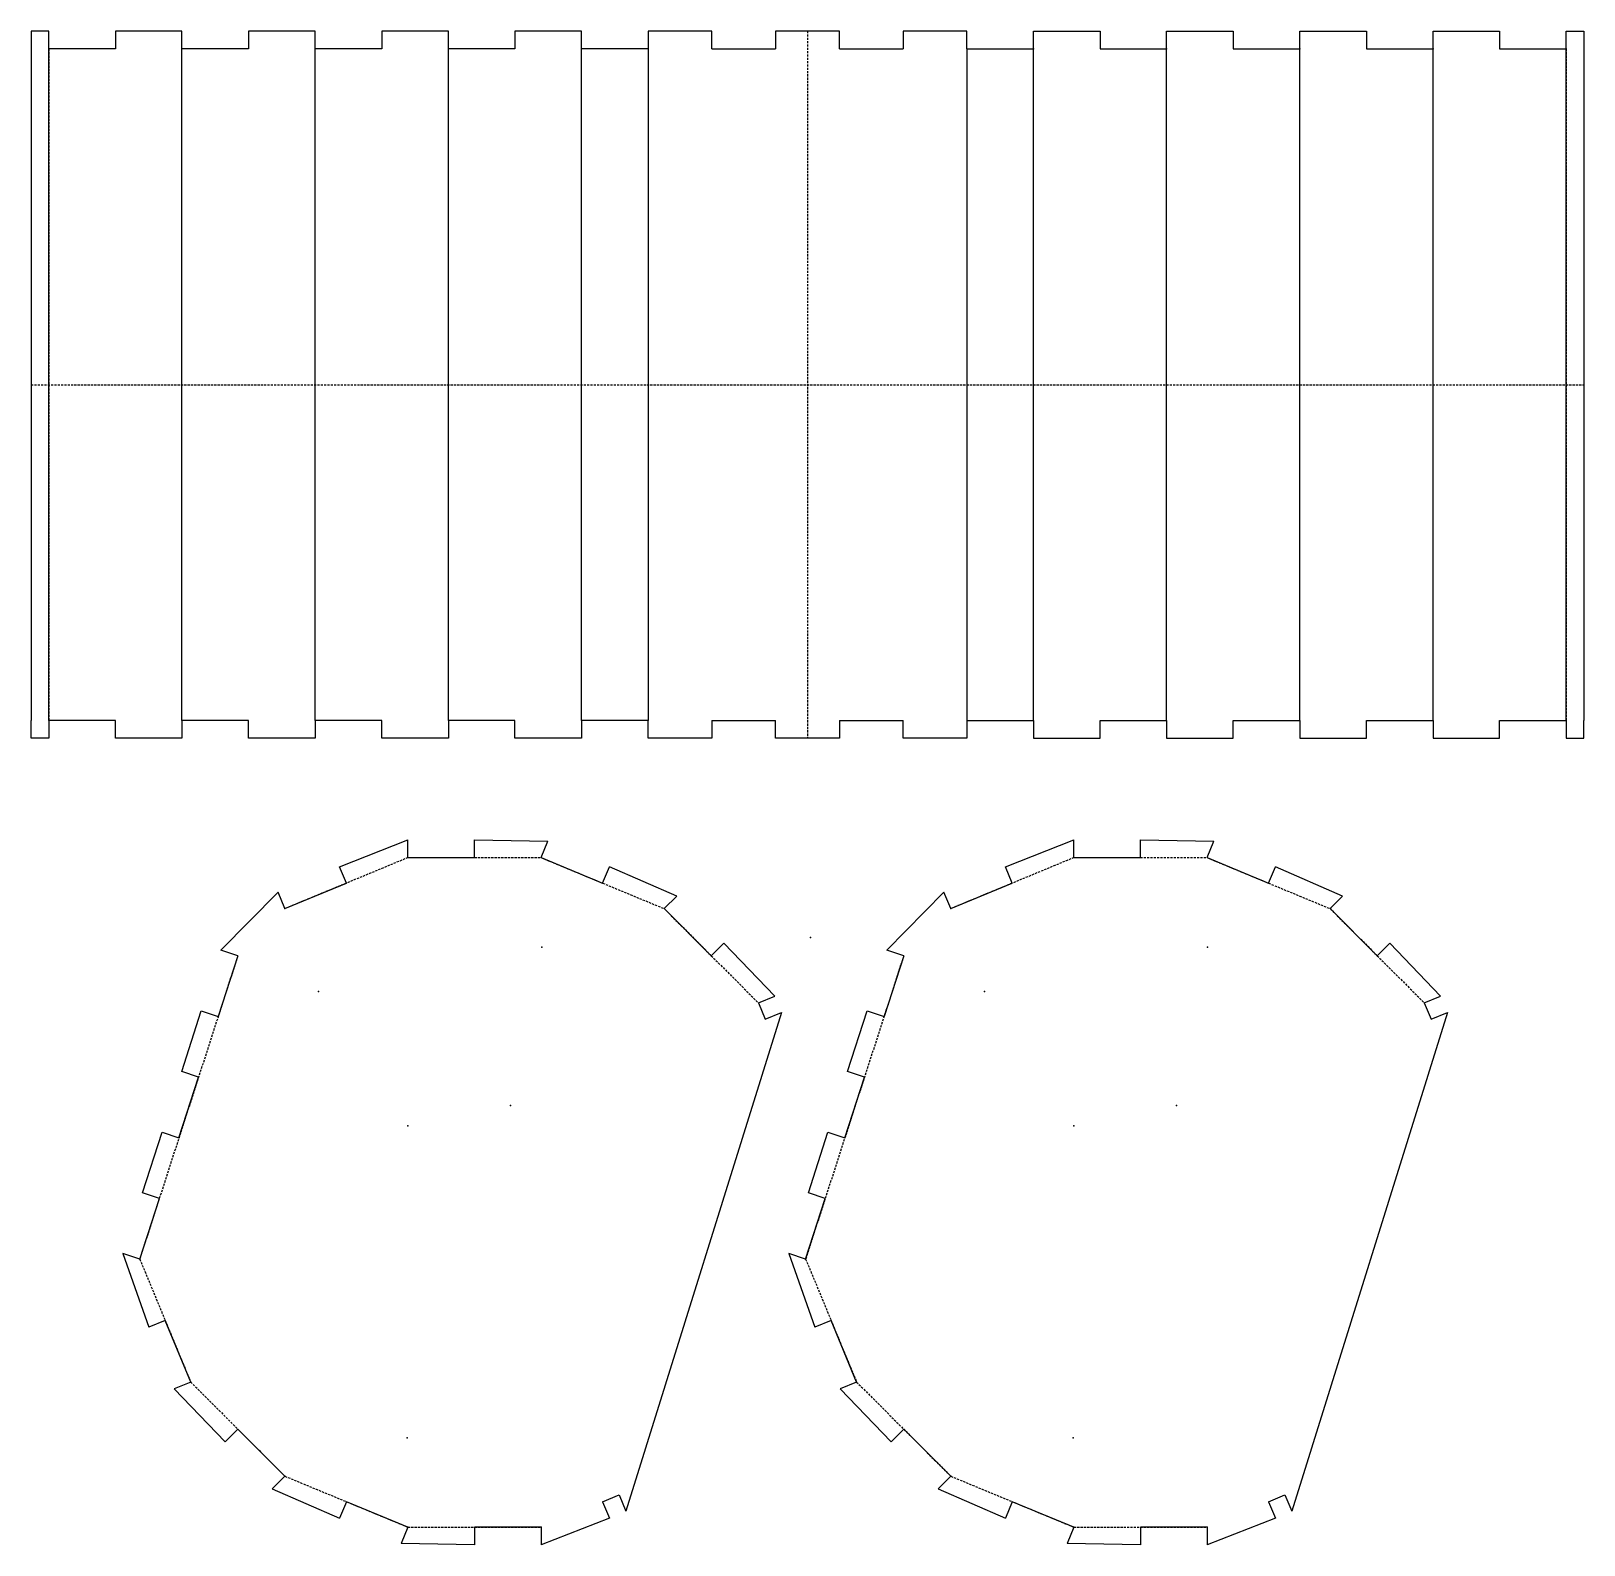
# Model space of a CAD drawing. Header units: millimetres. Extents: x -26 to 324, y -137 to 204.
import ezdxf

# ---------------------------------------------------------------- set-up
doc = ezdxf.new("R2010")
doc.units = ezdxf.units.MM
doc.linetypes.add('DASHED', pattern=[0.75, 0.5, -0.25])
doc.layers.get('0').update_dxf_attribs({"linetype": 'CONTINUOUS'})

msp = doc.modelspace()

# ---------------------------------------------------------------- linework, layer by layer
for p, q in [((-25.56, 204.23), (-25.56, 200.23)), ((-21.56, 204.23), (-25.56, 204.23)), ((-21.56, 200.23), (-21.56, 204.23)), ((8.44, 204.23), (-6.56, 204.23)), ((-6.56, 204.23), (-6.56, 200.23)), ((8.44, 200.23), (8.44, 204.23)), ((38.44, 204.23), (23.44, 204.23)), ((23.44, 204.23), (23.44, 200.23)), ((38.44, 200.23), (38.44, 204.23)), ((68.44, 204.23), (53.44, 204.23)), ((53.44, 204.23), (53.44, 200.23)), ((68.44, 200.23), (68.44, 204.23)), ((83.44, 204.23), (83.44, 200.23)), ((98.44, 204.23), (83.44, 204.23)), ((98.44, 200.23), (98.44, 204.23)), ((127.8, 204.23), (113.44, 204.23)), ((113.44, 204.23), (113.44, 200.23)), ((127.8, 200.23), (127.8, 204.23)), ((142.16, 204.23), (142.16, 200.23)), ((156.53, 204.23), (142.16, 204.23)), ((156.53, 200.23), (156.53, 204.23)), ((185.25, 204.23), (170.89, 204.23)), ((170.89, 204.23), (170.89, 200.23)), ((185.25, 200.23), (185.25, 204.23)), ((200.25, 204.23), (215.25, 204.23)), ((200.25, 200.23), (200.25, 204.23)), ((215.25, 204.23), (215.25, 200.23)), ((230.25, 204.23), (245.25, 204.23)), ((230.25, 200.23), (230.25, 204.23)), ((245.25, 204.23), (245.25, 200.23)), ((260.25, 204.23), (275.25, 204.23)), ((260.25, 200.23), (260.25, 204.23)), ((275.25, 204.23), (275.25, 200.23)), ((290.25, 204.23), (305.25, 204.23)), ((290.25, 200.23), (290.25, 204.23)), ((305.25, 204.23), (305.25, 200.23)), ((320.25, 204.23), (324.25, 204.23)), ((320.25, 200.23), (320.25, 204.23)), ((324.25, 204.23), (324.25, 200.23)), ((-25.56, 200.23), (-25.56, 48.91)), ((-6.56, 200.23), (-21.56, 200.23)), ((-21.56, 48.91), (-21.56, 200.23)), ((23.44, 200.23), (8.44, 200.23)), ((8.44, 48.91), (8.44, 200.23)), ((53.44, 200.23), (38.44, 200.23)), ((38.44, 48.91), (38.44, 200.23)), ((83.44, 200.23), (68.44, 200.23)), ((68.44, 48.91), (68.44, 200.23)), ((113.44, 200.23), (98.44, 200.23)), ((98.44, 48.91), (98.44, 200.23)), ((113.44, 200.23), (113.44, 48.91)), ((127.8, 200.23), (142.16, 200.23)), ((156.53, 200.23), (170.89, 200.23)), ((185.25, 200.23), (200.25, 200.23)), ((185.25, 200.23), (185.25, 48.91)), ((200.25, 48.91), (200.25, 200.23)), ((215.25, 200.23), (230.25, 200.23)), ((230.25, 48.91), (230.25, 200.23)), ((245.25, 200.23), (260.25, 200.23)), ((260.25, 48.91), (260.25, 200.23)), ((275.25, 200.23), (290.25, 200.23)), ((290.25, 48.91), (290.25, 200.23)), ((305.25, 200.23), (320.25, 200.23)), ((320.25, 48.91), (320.25, 200.23)), ((324.25, 200.23), (324.25, 48.91)), ((-25.56, 44.91), (-25.56, 48.91)), ((-21.56, 48.91), (-21.56, 44.91)), ((-6.56, 48.91), (-21.56, 48.91)), ((-6.56, 44.91), (-6.56, 48.91)), ((23.44, 48.91), (8.44, 48.91)), ((8.44, 48.91), (8.44, 44.91)), ((23.44, 44.91), (23.44, 48.91)), ((38.44, 48.91), (38.44, 44.91)), ((53.44, 48.91), (38.44, 48.91)), ((53.44, 44.91), (53.44, 48.91)), ((68.44, 48.91), (68.44, 44.91)), ((83.44, 48.91), (68.44, 48.91)), ((83.44, 44.91), (83.44, 48.91)), ((98.44, 48.91), (98.44, 44.91)), ((113.44, 48.91), (98.44, 48.91)), ((113.44, 44.91), (113.44, 48.91)), ((127.8, 48.91), (127.8, 44.91)), ((127.8, 48.91), (142.16, 48.91)), ((142.16, 44.91), (142.16, 48.91)), ((156.53, 48.91), (156.53, 44.91)), ((156.53, 48.91), (170.89, 48.91)), ((170.89, 44.91), (170.89, 48.91)), ((185.25, 48.91), (200.25, 48.91)), ((185.25, 48.91), (185.25, 44.91)), ((200.25, 48.91), (200.25, 44.91)), ((215.25, 48.91), (230.25, 48.91)), ((215.25, 44.91), (215.25, 48.91)), ((230.25, 48.91), (230.25, 44.91)), ((245.25, 44.91), (245.25, 48.91)), ((245.25, 48.91), (260.25, 48.91)), ((260.25, 48.91), (260.25, 44.91)), ((275.25, 48.91), (290.25, 48.91)), ((275.25, 44.91), (275.25, 48.91)), ((290.25, 48.91), (290.25, 44.91)), ((305.25, 48.91), (320.25, 48.91)), ((305.25, 44.91), (305.25, 48.91)), ((320.25, 48.91), (320.25, 44.91)), ((324.25, 44.91), (324.25, 48.91)), ((-21.56, 44.91), (-25.56, 44.91)), ((8.44, 44.91), (-6.56, 44.91)), ((38.44, 44.91), (23.44, 44.91)), ((68.44, 44.91), (53.44, 44.91)), ((98.44, 44.91), (83.44, 44.91)), ((127.8, 44.91), (113.44, 44.91)), ((156.53, 44.91), (142.16, 44.91)), ((185.25, 44.91), (170.89, 44.91)), ((200.25, 44.91), (215.25, 44.91)), ((230.25, 44.91), (245.25, 44.91)), ((260.25, 44.91), (275.25, 44.91)), ((290.25, 44.91), (305.25, 44.91)), ((320.25, 44.91), (324.25, 44.91)), ((43.95, 15.97), (59.34, 22.02)), ((59.34, 18.02), (59.34, 22.02)), ((74.34, 18.02), (74.34, 22.02)), ((74.34, 22.02), (90.87, 21.71)), ((74.34, 22.02), (90.87, 21.71)), ((89.34, 18.02), (90.87, 21.71)), ((89.34, 18.02), (90.87, 21.71)), ((193.95, 15.97), (209.34, 22.02)), ((209.34, 18.02), (209.34, 22.02)), ((224.34, 18.02), (224.34, 22.02)), ((224.34, 22.02), (240.87, 21.71)), ((224.34, 22.02), (240.87, 21.71)), ((239.34, 18.02), (240.87, 21.71)), ((239.34, 18.02), (240.87, 21.71)), ((59.34, 18.02), (74.34, 18.02)), ((89.34, 18.02), (103.2, 12.28)), ((209.34, 18.02), (224.34, 18.02)), ((239.34, 18.02), (253.2, 12.28)), ((45.48, 12.28), (43.95, 15.97)), ((45.48, 12.28), (43.95, 15.97)), ((103.2, 12.28), (104.73, 15.97)), ((119.88, 9.36), (104.73, 15.97)), ((195.48, 12.28), (193.95, 15.97)), ((195.48, 12.28), (193.95, 15.97)), ((253.2, 12.28), (254.73, 15.97)), ((269.88, 9.36), (254.73, 15.97)), ((31.62, 6.54), (45.48, 12.28)), ((181.62, 6.54), (195.48, 12.28)), ((17.21, -2.84), (30.09, 10.23)), ((31.62, 6.54), (30.09, 10.23)), ((117.06, 6.54), (119.88, 9.36)), ((167.21, -2.84), (180.09, 10.23)), ((181.62, 6.54), (180.09, 10.23)), ((267.06, 6.54), (269.88, 9.36)), ((117.06, 6.54), (127.66, -4.07)), ((267.06, 6.54), (277.66, -4.07)), ((21.02, -4.07), (17.21, -2.84)), ((127.66, -4.07), (130.49, -1.24)), ((130.49, -1.24), (141.96, -13.15)), ((171.02, -4.07), (167.21, -2.84)), ((277.66, -4.07), (280.49, -1.24)), ((280.49, -1.24), (291.96, -13.15)), ((21.02, -4.07), (16.6, -17.74)), ((171.02, -4.07), (166.6, -17.74)), ((138.27, -14.68), (141.96, -13.15)), ((288.27, -14.68), (291.96, -13.15)), ((8.38, -30.17), (12.79, -16.5)), ((12.79, -16.5), (16.6, -17.74)), ((143.5, -16.84), (108.42, -129.23)), ((138.27, -14.68), (139.8, -18.37)), ((139.8, -18.37), (143.5, -16.84)), ((158.38, -30.17), (162.79, -16.5)), ((162.79, -16.5), (166.6, -17.74)), ((293.5, -16.84), (258.42, -129.23)), ((288.27, -14.68), (289.8, -18.37)), ((289.8, -18.37), (293.5, -16.84)), ((7.76, -45.06), (12.18, -31.4)), ((12.18, -31.4), (8.38, -30.17)), ((157.76, -45.06), (162.18, -31.4)), ((162.18, -31.4), (158.38, -30.17)), ((-0.46, -57.5), (3.96, -43.83)), ((-0.46, -57.5), (3.96, -43.83)), ((3.96, -43.83), (7.76, -45.06)), ((3.96, -43.83), (7.76, -45.06)), ((149.54, -57.5), (153.96, -43.83)), ((149.54, -57.5), (153.96, -43.83)), ((153.96, -43.83), (157.76, -45.06)), ((153.96, -43.83), (157.76, -45.06)), ((-1.07, -72.39), (3.35, -58.73)), ((-1.07, -72.39), (3.35, -58.73)), ((3.35, -58.73), (-0.46, -57.5)), ((3.35, -58.73), (-0.46, -57.5)), ((148.93, -72.39), (153.35, -58.73)), ((148.93, -72.39), (153.35, -58.73)), ((153.35, -58.73), (149.54, -57.5)), ((153.35, -58.73), (149.54, -57.5)), ((-1.07, -72.39), (-4.88, -71.16)), ((-4.88, -71.16), (0.97, -87.78)), ((145.12, -71.16), (150.97, -87.78)), ((148.93, -72.39), (145.12, -71.16)), ((4.67, -86.25), (0.97, -87.78)), ((4.67, -86.25), (0.97, -87.78)), ((10.41, -100.11), (4.67, -86.25)), ((154.67, -86.25), (150.97, -87.78)), ((154.67, -86.25), (150.97, -87.78)), ((160.41, -100.11), (154.67, -86.25)), ((10.41, -100.11), (6.71, -101.64)), ((160.41, -100.11), (156.71, -101.64)), ((18.19, -113.55), (6.71, -101.64)), ((168.19, -113.55), (156.71, -101.64)), ((21.02, -110.72), (18.19, -113.55)), ((21.02, -110.72), (18.19, -113.55)), ((31.62, -121.32), (21.02, -110.72)), ((171.02, -110.72), (168.19, -113.55)), ((171.02, -110.72), (168.19, -113.55)), ((181.62, -121.32), (171.02, -110.72)), ((31.62, -121.32), (28.79, -124.15)), ((181.62, -121.32), (178.79, -124.15)), ((28.79, -124.15), (43.95, -130.76)), ((103.2, -127.06), (106.89, -125.53)), ((106.89, -125.53), (108.42, -129.23)), ((178.79, -124.15), (193.95, -130.76)), ((253.2, -127.06), (256.89, -125.53)), ((256.89, -125.53), (258.42, -129.23)), ((45.48, -127.06), (43.95, -130.76)), ((45.48, -127.06), (43.95, -130.76)), ((59.34, -132.8), (45.48, -127.06)), ((103.2, -127.06), (104.73, -130.76)), ((195.48, -127.06), (193.95, -130.76)), ((195.48, -127.06), (193.95, -130.76)), ((209.34, -132.8), (195.48, -127.06)), ((253.2, -127.06), (254.73, -130.76)), ((59.34, -132.8), (57.81, -136.5)), ((59.34, -132.8), (57.81, -136.5)), ((89.34, -132.8), (74.34, -132.8)), ((74.34, -132.8), (74.34, -136.8)), ((74.34, -132.8), (74.34, -136.8)), ((104.73, -130.76), (89.34, -136.8)), ((89.34, -132.8), (89.34, -136.8)), ((209.34, -132.8), (207.81, -136.5)), ((209.34, -132.8), (207.81, -136.5)), ((224.34, -132.8), (224.34, -136.8)), ((239.34, -132.8), (224.34, -132.8)), ((224.34, -132.8), (224.34, -136.8)), ((254.73, -130.76), (239.34, -136.8)), ((239.34, -132.8), (239.34, -136.8)), ((74.34, -136.8), (57.81, -136.5)), ((74.34, -136.8), (57.81, -136.5)), ((224.34, -136.8), (207.81, -136.5)), ((224.34, -136.8), (207.81, -136.5))]:
    msp.add_line(p, q)
at = {"linetype": 'DASHED'}
for p, q in [((149.34, 204.23), (149.34, 44.91)), ((-21.56, 200.23), (-21.56, 48.91)), ((320.25, 200.23), (320.25, 48.91)), ((-25.56, 124.57), (324.25, 124.57)), ((59.34, 18.02), (31.62, 6.54)), ((59.34, 18.02), (89.34, 18.02)), ((89.34, 18.02), (117.06, 6.54)), ((209.34, 18.02), (181.62, 6.54)), ((209.34, 18.02), (239.34, 18.02)), ((239.34, 18.02), (267.06, 6.54)), ((117.06, 6.54), (138.27, -14.68)), ((267.06, 6.54), (288.27, -14.68)), ((21.02, -4.07), (-1.07, -72.39)), ((171.02, -4.07), (148.93, -72.39)), ((-1.07, -72.39), (10.41, -100.11)), ((148.93, -72.39), (160.41, -100.11)), ((10.41, -100.11), (31.62, -121.32)), ((160.41, -100.11), (181.62, -121.32)), ((31.62, -121.32), (59.34, -132.8)), ((181.62, -121.32), (209.34, -132.8)), ((59.34, -132.8), (89.34, -132.8)), ((209.34, -132.8), (239.34, -132.8))]:
    msp.add_line(p, q, dxfattribs=at)
for p in [(-21.56, 200.23), (-21.56, 200.23), (8.44, 200.23), (38.44, 200.23), (68.44, 200.23), (98.44, 200.23), (200.25, 200.23), (230.25, 200.23), (260.25, 200.23), (290.25, 200.23), (320.25, 200.23), (320.25, 200.23), (59.34, 18.02), (59.34, 18.02), (59.34, 18.02), (59.34, 18.02), (59.34, 18.02), (59.34, 18.02), (59.34, 18.02), (59.34, 18.02), (59.34, 18.02), (59.34, 18.02), (59.34, 18.02), (59.34, 18.02), (209.34, 18.02), (209.34, 18.02), (209.34, 18.02), (209.34, 18.02), (209.34, 18.02), (209.34, 18.02), (209.34, 18.02), (209.34, 18.02), (209.34, 18.02), (209.34, 18.02), (209.34, 18.02), (209.34, 18.02), (31.62, 6.54), (181.62, 6.54), (150, 0), (89.48, -2.12), (239.48, -2.12), (39.2, -12.12), (189.2, -12.12), (82.46, -37.8), (82.46, -37.8), (82.46, -37.8), (82.46, -37.8), (82.46, -37.8), (82.46, -37.8), (232.46, -37.8), (232.46, -37.8), (232.46, -37.8), (232.46, -37.8), (232.46, -37.8), (232.46, -37.8), (59.34, -42.39), (59.34, -42.39), (59.34, -42.39), (59.34, -42.39), (59.34, -42.39), (59.34, -42.39), (209.34, -42.39), (209.34, -42.39), (209.34, -42.39), (209.34, -42.39), (209.34, -42.39), (209.34, -42.39), (-1.07, -72.39), (-1.07, -72.39), (-1.07, -72.39), (148.93, -72.39), (148.93, -72.39), (148.93, -72.39), (10.41, -100.11), (10.41, -100.11), (160.41, -100.11), (160.41, -100.11), (59.2, -112.67), (209.2, -112.67), (31.62, -121.32), (181.62, -121.32), (59.34, -132.8), (59.34, -132.8), (59.34, -132.8), (89.34, -132.8), (209.34, -132.8), (209.34, -132.8), (209.34, -132.8), (239.34, -132.8)]:
    msp.add_point(p)

doc.saveas('drawing.dxf')
